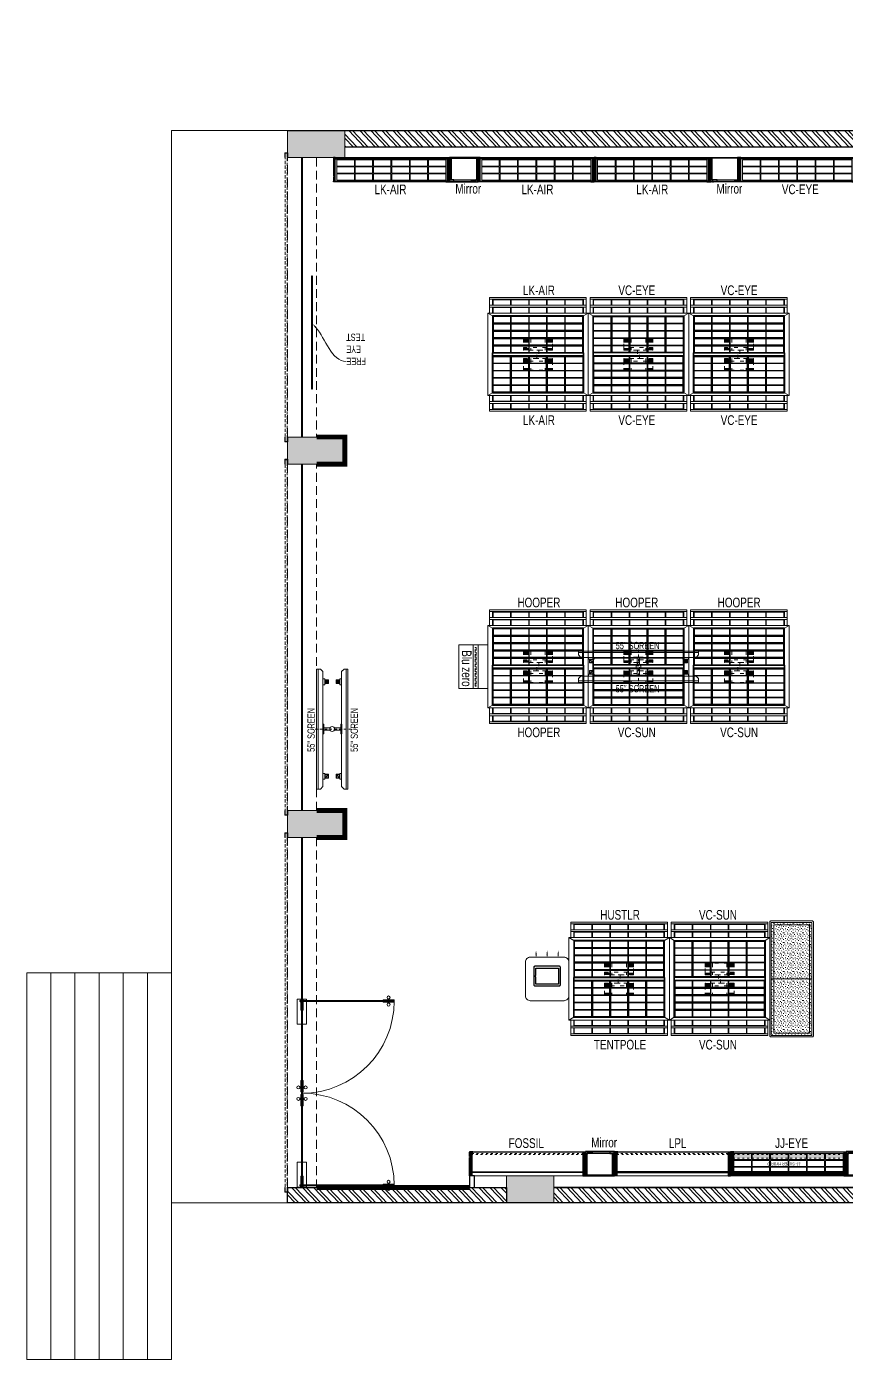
# Model space of a CAD drawing. Header units: feet. Extents: x 3182276 to 3200053, y -5471747 to -5457952.
# Drawn here: x 3182276 to 3190759, y -5471747 to -5457952 of the extents above; entities that cross this region are included whole.
import ezdxf
from ezdxf import colors
from ezdxf.entities.mleader import LeaderData, LeaderLine
from ezdxf.math import Vec2, Vec3

# ---------------------------------------------------------------- set-up
doc = ezdxf.new("R2010")
doc.units = ezdxf.units.FT
doc.header["$LTSCALE"] = 33
doc.header["$MEASUREMENT"] = 0
for name, pattern in [('a_p6_plan_L18$0$HIDDEN', [0.375, 0.25, -0.125]), ('ACAD_ISO03W100', [30, 12, -18]), ('D10_DASHED', [0.75, 0.5, -0.25]), ('DASHDOT2', [0.5, 0.25, -0.125, 0, -0.125]), ('HIDDEN2', [4.7625, 3.175, -1.5875]), ('HIDDENX2', [0.75, 0.5, -0.25])]:
    doc.linetypes.add(name, pattern=pattern)
for name, color, linetype, lineweight in [('A-Glazing', 4, 'Continuous', 20), ('A-shutter', 8, 'Continuous', 18), ('beam', 90, 'Continuous', 9), ('Column', 243, 'Continuous', 9), ('Glazing', 141, 'Continuous', 15), ('LENS-DIM', 252, 'Continuous', 5), ('LENS-FURNITURE', 13, 'Continuous', 9), ('LENS-HATCH', 251, 'Continuous', 5), ('LENS-PARTITION', 21, 'Continuous', 25), ('LENS-TEXT', 31, 'Continuous', 5), ('LENS_DIMENSION', 193, 'Continuous', 0), ('LENS_TEXT', 31, 'Continuous', 5), ('LK-EQPMT', 3, 'Continuous', 18), ('LK-FF&E FLOOR', 1, 'Continuous', 9), ('LK-FF&E WALL', 1, 'Continuous', 9), ('LK-IT', 3, 'Continuous', 18), ('LK-MIRROR', 133, 'Continuous', 13), ('LN-ELEVATION-1', 81, 'Continuous', 25), ('LN-ELEVATION-2', 103, 'Continuous', 20), ('LN-ELEVATION-3', 125, 'Continuous', 18), ('LN-ELEVATION-4', 145, 'Continuous', 13), ('LN-ELEVATION-5', 167, 'Continuous', 5), ('LN-HATCH', 251, 'Continuous', 0), ('PLANO-TXT', 252, 'Continuous', 5), ('rolling shutter', 1, 'Continuous', 5), ('Steps', 4, 'Continuous', 9)]:
    doc.layers.add(name, color=color, linetype=linetype, lineweight=lineweight)
doc.layers.add('A-WALL', color=1, linetype='Continuous')
doc.styles.add('LK TXT', font='GILC____.TTF', dxfattribs={"height": 100})
doc.styles.get("Standard").update_dxf_attribs({"font": 'GILC____.TTF'})
pattern_1 = [(133.11, (-3079692.22, 5460446.834), (-60.7760807, -56.89315), []), (133.11, (-3079690.93, 5460486.06), (-60.7760807, -56.89315), [])]
pattern_2 = [(45, (7858054.0837, 3504049.203), (-4.4901280605, 4.4901280605), [])]

# ---------------------------------------------------------------- blocks, each defined once
blk = doc.blocks.new('*U44')
at = {"layer": 'A-shutter', "color": 5, "ltscale": 10}
for points in [[(41039715, -1561539), (41039715, -1561544), (41039670, -1561544), (41039670, -1561564), (41039715, -1561564), (41039715, -1561569), (41039665, -1561569), (41039665, -1561539)], [(41043337, -1561539), (41043337, -1561544), (41043382, -1561544), (41043382, -1561564), (41043337, -1561564), (41043337, -1561569), (41043387, -1561569), (41043387, -1561539)]]:
    blk.add_lwpolyline(points, close=True, dxfattribs=at)
at = {"layer": 'A-shutter', "color": 5, "linetype": 'HIDDENX2', "ltscale": 2}
blk.add_lwpolyline([(41039670, -1561544), (41039670, -1561564), (41043382, -1561564), (41043382, -1561544)], close=True, dxfattribs=at)
blk = doc.blocks.new('*U45')
at = {"layer": 'A-shutter', "color": 5, "ltscale": 10}
for points in [[(41039752, -1561539), (41039752, -1561544), (41039707, -1561544), (41039707, -1561564), (41039752, -1561564), (41039752, -1561569), (41039702, -1561569), (41039702, -1561539)], [(41043337, -1561539), (41043337, -1561544), (41043382, -1561544), (41043382, -1561564), (41043337, -1561564), (41043337, -1561569), (41043387, -1561569), (41043387, -1561539)]]:
    blk.add_lwpolyline(points, close=True, dxfattribs=at)
at = {"layer": 'A-shutter', "color": 5, "linetype": 'HIDDENX2', "ltscale": 2}
blk.add_lwpolyline([(41039707, -1561544), (41039707, -1561564), (41043382, -1561564), (41043382, -1561544)], close=True, dxfattribs=at)
blk = doc.blocks.new('*U46')
at = {"layer": 'A-shutter', "color": 5, "ltscale": 10}
for points in [[(41039752, -1561539), (41039752, -1561544), (41039707, -1561544), (41039707, -1561564), (41039752, -1561564), (41039752, -1561569), (41039702, -1561569), (41039702, -1561539)], [(41042645, -1561539), (41042645, -1561544), (41042690, -1561544), (41042690, -1561564), (41042645, -1561564), (41042645, -1561569), (41042695, -1561569), (41042695, -1561539)]]:
    blk.add_lwpolyline(points, close=True, dxfattribs=at)
at = {"layer": 'A-shutter', "color": 5, "linetype": 'HIDDENX2', "ltscale": 2}
blk.add_lwpolyline([(41039707, -1561544), (41039707, -1561564), (41042690, -1561564), (41042690, -1561544)], close=True, dxfattribs=at)
blk = doc.blocks.new('A$C4f5c871c')
at = {"layer": 'Column'}
h = blk.add_hatch(color=8, dxfattribs=at)
h.dxf.hatch_style = 1
h.paths.add_polyline_path([(0, 845), (-630, 845), (-630, 565), (0, 565)])
h.paths.add_polyline_path([(-8255, 845), (-8885, 845), (-8885, 565), (-8255, 565)])
h.paths.add_polyline_path([(-12322, 845), (-12812, 845), (-12812, 565), (-12322, 565)])
h.paths.add_polyline_path([(-14485, 4627), (-15077, 4627), (-15077, 4347), (-14485, 4347)])
h.paths.add_polyline_path([(-8255, 4627), (-8885, 4627), (-8885, 4347), (-8255, 4347), (-8255, 4353)])
h.paths.add_polyline_path([(0, 4627), (-630, 4627), (-630, 4347), (0, 4347)])
h.paths.add_polyline_path([(0, 8562), (-460, 8562), (-460, 8212), (0, 8212)])
h.paths.add_polyline_path([(-3964, 8492), (-4444, 8492), (-4444, 8212), (-3964, 8212)])
h.paths.add_polyline_path([(-3964, 8562), (-4444, 8562), (-4444, 8492), (-3964, 8492)])
h.paths.add_polyline_path([(-8255, 8492), (-8885, 8492), (-8885, 8212), (-8255, 8212)])
h.paths.add_polyline_path([(-14485, 8492), (-15077, 8492), (-15077, 8212), (-14485, 8212)])
h.paths.add_polyline_path([(-14485, 11665), (-15077, 11665), (-15077, 11385), (-14485, 11385)])
h.paths.add_polyline_path([(-8255, 11679), (-8885, 11679), (-8885, 11665), (-8885, 11399), (-8255, 11399)])
at = {"layer": 'LN-HATCH'}
h = blk.add_hatch(dxfattribs=at)
h.set_pattern_fill('ANSI32', color=256, scale=222, angle=88.11)
h.set_pattern_definition(pattern_1)
h.paths.add_polyline_path([(-4274, 11316), (-4444, 11316), (-4444, 8562), (-4274, 8562)])
h.paths.add_polyline_path([(-8885, 11665), (-14485, 11665), (-14485, 11495), (-8885, 11495)])
h.paths.add_polyline_path([(-8715, 12570), (-160, 12570), (-160, 12740), (-8885, 12740), (-8885, 11679), (-8715, 11679)])
h.paths.add_polyline_path([(-6803, 11855), (-6953, 11855), (-6953, 11555), (-8255, 11555), (-8255, 11425), (-6803, 11425)])
h.paths.add_polyline_path([(-4274, 12570), (-4444, 12570), (-4444, 11316), (-4274, 11316)])
h.paths.add_polyline_path([(0, 12740), (-160, 12740), (-160, 12570), (0, 12570)])
h.paths.add_polyline_path([(0, 12570), (-160, 12570), (-160, 8562), (0, 8562)])
h.paths.add_polyline_path([(-460, 8452), (-3964, 8452), (-3964, 8292), (-460, 8292)])
h.paths.add_polyline_path([(0, 8212), (-160, 8212), (-160, 4627), (0, 4627)])
h.paths.add_polyline_path([(0, 4347), (-160, 4347), (-160, 845), (0, 845)])
h = blk.add_hatch(dxfattribs=at)
h.set_pattern_fill('ANSI32', color=256, scale=222, angle=88.11)
h.set_pattern_definition(pattern_1)
h.paths.add_polyline_path([(-630, 725), (-8255, 725), (-8255, 565), (-630, 565)])
h.paths.add_polyline_path([(-8885, 725), (-12322, 725), (-12322, 565), (-8885, 565)])
h.paths.add_polyline_path([(-15077, 725), (-15077, 565), (-12812, 565), (-12812, 725)])
at = {"layer": 'A-WALL'}
for p, q in [((-15077, 11665), (-8885, 11665)), ((-14485, 11495), (-8885, 11495)), ((-8885, 725), (-12322, 725)), ((-12322, 725), (-8885, 725)), ((-630, 565), (-15077, 565))]:
    blk.add_line(p, q, dxfattribs=at)
blk.add_lwpolyline([(-12812, 565), (-15077, 565), (-15077, 725), (-12812, 725)], close=True, dxfattribs=at)
at = {"layer": 'beam', "linetype": 'a_p6_plan_L18$0$HIDDEN', "lineweight": 5, "ltscale": 11}
for points in [[(-14777, 8492), (-15077, 8492), (-15077, 11385), (-14777, 11385)], [(-14777, 8212), (-15077, 8212), (-15077, 4627), (-14777, 4627)], [(-14777, 725), (-15077, 725), (-15077, 4347), (-14777, 4347)]]:
    blk.add_lwpolyline(points, close=True, dxfattribs=at)
at = {"layer": 'Column'}
for p, q in [((-14485, 11385), (-14485, 11495)), ((-14755, 11385), (-14485, 11385)), ((-14485, 8492), (-14797, 8492)), ((-14485, 8212), (-14485, 8492)), ((-14797, 8212), (-14485, 8212)), ((-14485, 4627), (-14797, 4627)), ((-14485, 4347), (-14485, 4627)), ((-14797, 4347), (-14485, 4347)), ((-12322, 845), (-12812, 845)), ((-12812, 845), (-12812, 725)), ((-12322, 725), (-12322, 845))]:
    blk.add_line(p, q, dxfattribs=at)
for points in [[(-14485, 11385), (-15077, 11385), (-15077, 11665), (-14485, 11665)], [(-14485, 8212), (-15077, 8212), (-15077, 8492), (-14485, 8492)], [(-14485, 4347), (-15077, 4347), (-15077, 4627), (-14485, 4627)], [(-12322, 565), (-12812, 565), (-12812, 845), (-12322, 845)]]:
    blk.add_lwpolyline(points, close=True, dxfattribs=at)
at = {"layer": 'Steps'}
for p, q in [((-16277, 2945), (-17777, 2945)), ((-15077, 565), (-16277, 565)), ((-16277, -1055), (-17777, -1055))]:
    blk.add_line(p, q, dxfattribs=at)
for points in [[(-15077, 11665), (-16277, 11665), (-16277, -1055)], [(-17777, 2945), (-17777, -1055)], [(-17527, 2945), (-17527, -1055)], [(-17277, 2945), (-17277, -1055)], [(-17027, 2945), (-17027, -1055)], [(-16777, 2945), (-16777, -1055)], [(-16527, 2945), (-16527, -1055)]]:
    blk.add_lwpolyline(points, dxfattribs=at)
at = {"layer": 'rolling shutter', "color": 2, "xscale": -1, "rotation": 270}
for name, p in [('*U46', (1546463, -41031260)), ('*U44', (1546463, -41038990))]:
    blk.add_blockref(name, p, dxfattribs=at)
at = {"layer": 'rolling shutter', "color": 2, "rotation": 270}
blk.add_blockref('*U45', (1546463, 41047964), dxfattribs=at)
blk = doc.blocks.new('Entrance Door')
at = {"layer": 'Glazing', "ltscale": 111}
blk.add_hatch(color=256, dxfattribs=at).paths.add_polyline_path([(18, -35), (18, -1235), (30, -1235), (30, -35)])
at = {"layer": 'Glazing'}
for p, q in [((30, -54), (18, -66)), ((1118, -31), (1118, -54)), ((1118, -89), (1118, -66)), ((1133, -31), (1133, -54)), ((1133, -89), (1133, -66))]:
    blk.add_line(p, q, dxfattribs=at)
at = {"layer": 'Glazing', "ltscale": 44}
for p, q in [((-5, -1156), (18, -1156)), ((-5, -1171), (18, -1171)), ((53, -1156), (30, -1156)), ((53, -1171), (30, -1171))]:
    blk.add_line(p, q, dxfattribs=at)
at = {"layer": 'Glazing'}
for points in [[(320, -120), (0, -120), (0, 0), (320, 0)], [(0, -54), (142, -54), (142, -47), (0, -47)], [(0, -66), (142, -66), (142, -74), (0, -74)], [(1181, -54), (1038, -54), (1038, -47), (1181, -47)], [(1181, -66), (1038, -66), (1038, -74), (1181, -74)]]:
    blk.add_lwpolyline(points, close=True, dxfattribs=at)
at = {"layer": 'Glazing', "ltscale": 222}
blk.add_lwpolyline([(-2, -66), (1199, -66), (1199, -54), (-2, -54)], close=True, dxfattribs=at)
at = {"layer": 'Glazing', "ltscale": 111}
blk.add_lwpolyline([(18, -35), (18, -1235), (30, -1235), (30, -35)], close=True, dxfattribs=at)
at = {"layer": 'Glazing', "ltscale": 44}
for points in [[(18, -1093), (18, -1235), (10, -1235), (10, -1093)], [(30, -1093), (30, -1235), (37, -1235), (37, -1093)]]:
    blk.add_lwpolyline(points, close=True, dxfattribs=at)
at = {"layer": 'Glazing'}
for centre, radius in [((1125, -14), 19), ((24, -59), 19.8), ((1125, -107), 19)]:
    blk.add_circle(centre, radius, dxfattribs=at)
at = {"layer": 'Glazing', "ltscale": 44}
for centre in [(-22, -1164), (70, -1164)]:
    blk.add_circle(centre, 19, dxfattribs=at)
at = {"layer": 'Glazing', "ltscale": 222}
blk.add_arc((24, -60), 1175, 270, 359.9996, dxfattribs=at)
blk = doc.blocks.new('MIRROR')
at = {"layer": 'LN-HATCH', "ltscale": 0.5}
h = blk.add_hatch(dxfattribs=at)
h.set_pattern_fill('ANSI31', color=256, scale=2)
h.set_pattern_definition([(45, (4060433.7416, 1708720.787), (-4.4901280605, 4.4901280605), [])])
h.paths.add_polyline_path([(213, 101), (231, 101), (231, -128), (213, -128)])
h.paths.add_polyline_path([(231, 95), (495, 95), (495, 101), (231, 101)])
h.paths.add_polyline_path([(513, 101), (495, 101), (495, -128), (513, -128)])
at = {"layer": 'Defpoints'}
blk.add_lwpolyline([(513, 101), (213, 101), (213, -149), (513, -149)], close=True, dxfattribs=at)
at = {"layer": 'LN-ELEVATION-1'}
for points in [[(213, 101), (231, 101), (231, -128), (213, -128)], [(231, 95), (495, 95), (495, 101), (231, 101)], [(513, 101), (495, 101), (495, -128), (513, -128)], [(260, -142), (260, -128), (215, -128), (215, -149), (224, -149), (224, -147), (216, -147), (216, -142)], [(443, -142), (443, -128), (488, -128), (488, -149), (479, -149), (479, -147), (486, -147), (486, -142)], [(505, -149), (505, -147), (509, -147), (509, -129), (488, -129), (488, -128), (511, -128), (511, -149)]]:
    blk.add_lwpolyline(points, close=True, dxfattribs=at)
at = {"layer": 'LN-ELEVATION-2'}
blk.add_lwpolyline([(260, -142), (443, -142), (443, -128), (260, -128)], close=True, dxfattribs=at)
at = {"layer": 'LN-ELEVATION-2', "color": 4, "lineweight": 0}
blk.add_lwpolyline([(216, -142), (486, -142), (486, -147), (216, -147)], close=True, dxfattribs=at)
at = {"layer": 'LN-ELEVATION-4', "ltscale": 0.5}
blk.add_line((479, -149), (224, -149), dxfattribs=at)
blk = doc.blocks.new('JJ SH 1200')
at = {"layer": 'LN-HATCH', "ltscale": 0.5}
h = blk.add_hatch(dxfattribs=at)
h.set_pattern_fill('ANSI31', color=256, scale=2)
h.set_pattern_definition([(45, (4097187.331, 1708800.267), (-4.4901280605, 4.4901280605), [])])
h.paths.add_polyline_path([(792, 220), (792, 30), (786, 30), (786, 20), (792, 20), (792, -24), (767, -24), (767, 220)])
h.paths.add_polyline_path([(-383, 180), (767, 180), (767, 186), (-383, 186)])
h.paths.add_polyline_path([(757, -24), (757, -30), (792, -30), (792, -24)])
h.paths.add_polyline_path([(-408, 220), (-408, 30), (-402, 30), (-402, 20), (-408, 20), (-408, -24), (-383, -24), (-383, 220)])
h.paths.add_polyline_path([(-373, -24), (-373, -30), (-408, -30), (-408, -24)])
at = {"layer": 'LN-ELEVATION-1', "ltscale": 0.5}
for points in [[(-408, 220), (-408, 30), (-402, 30), (-402, 20), (-408, 20), (-408, -24), (-383, -24), (-383, 220)], [(-383, 180), (767, 180), (767, 186), (-383, 186)], [(792, 220), (792, 30), (786, 30), (786, 20), (792, 20), (792, -24), (767, -24), (767, 220)], [(-373, -24), (-373, -30), (-408, -30), (-408, -24)], [(757, -24), (757, -30), (792, -30), (792, -24)]]:
    blk.add_lwpolyline(points, close=True, dxfattribs=at)
at = {"layer": 'LN-ELEVATION-3', "ltscale": 0.5}
for p, q in [((767, 220), (-383, 220)), ((757, -24), (-373, -24)), ((-373, -30), (757, -30))]:
    blk.add_line(p, q, dxfattribs=at)
at = {"layer": 'LN-ELEVATION-4', "linetype": 'ACAD_ISO03W100', "ltscale": 0.05}
blk.add_lwpolyline([(767, 0), (-383, 0), (-383, -12), (767, -12)], close=True, dxfattribs=at)
blk = doc.blocks.new('JJ SHD 1200')
at = {"layer": 'LN-ELEVATION-5'}
h = blk.add_hatch(color=177, dxfattribs=at)
h.dxf.hatch_style = 1
h.paths.add_polyline_path([(1182, 68), (32, 68), (32, 18), (1182, 18)])
at = {"layer": 'LN-HATCH', "ltscale": 0.5}
h = blk.add_hatch(dxfattribs=at)
h.set_pattern_fill('ANSI31', color=256, scale=2)
h.set_pattern_definition([(45, (4097602.2716, 1708830.267), (-4.4901280605, 4.4901280605), [])])
h.paths.add_polyline_path([(1207, 250), (1207, 60), (1201, 60), (1201, 50), (1207, 50), (1207, 6), (1182, 6), (1182, 250)])
h.paths.add_polyline_path([(32, 210), (1182, 210), (1182, 216), (32, 216)])
h.paths.add_polyline_path([(1172, 6), (1172, 0), (1207, 0), (1207, 6)])
h.paths.add_polyline_path([(7, 250), (7, 60), (13, 60), (13, 50), (7, 50), (7, 6), (32, 6), (32, 250)])
h.paths.add_polyline_path([(42, 6), (42, 0), (7, 0), (7, 6)])
at = {"layer": 'LN-ELEVATION-1', "ltscale": 0.5}
for points in [[(7, 250), (7, 60), (13, 60), (13, 50), (7, 50), (7, 6), (25, 6), (25, 250)], [(7, 250), (7, 60), (13, 60), (13, 50), (7, 50), (7, 6), (32, 6), (32, 250)], [(25, 238), (1189, 238), (1189, 244), (25, 244)], [(32, 210), (1182, 210), (1182, 216), (32, 216)], [(1207, 250), (1207, 60), (1201, 60), (1201, 50), (1207, 50), (1207, 6), (1182, 6), (1182, 250)], [(1207, 250), (1207, 60), (1201, 60), (1201, 50), (1207, 50), (1207, 6), (1189, 6), (1189, 250)], [(42, 6), (42, 0), (7, 0), (7, 6)], [(42, 6), (42, 0), (7, 0), (7, 6)], [(1172, 6), (1172, 0), (1207, 0), (1207, 6)], [(1172, 6), (1172, 0), (1207, 0), (1207, 6)]]:
    blk.add_lwpolyline(points, close=True, dxfattribs=at)
at = {"layer": 'LN-ELEVATION-3', "ltscale": 0.5}
for p, q in [((1189, 250), (25, 250)), ((1182, 250), (32, 250)), ((1172, 6), (42, 6)), ((1172, 6), (42, 6)), ((42, 0), (1172, 0)), ((42, 0), (1172, 0))]:
    blk.add_line(p, q, dxfattribs=at)
for points in [[(1172, 226), (42, 226), (42, 18), (1172, 18)], [(224, 226), (42, 226), (42, 162), (224, 162)], [(224, 154), (42, 154), (42, 90), (224, 90)], [(413, 226), (232, 226), (232, 162), (413, 162)], [(413, 154), (232, 154), (232, 90), (413, 90)], [(603, 226), (421, 226), (421, 162), (603, 162)], [(603, 154), (421, 154), (421, 90), (603, 90)], [(793, 226), (611, 226), (611, 162), (793, 162)], [(793, 154), (611, 154), (611, 90), (793, 90)], [(982, 226), (801, 226), (801, 162), (982, 162)], [(982, 154), (801, 154), (801, 90), (982, 90)], [(1172, 226), (990, 226), (990, 162), (1172, 162)], [(1172, 90), (990, 90), (990, 154), (1172, 154)], [(224, 82), (42, 82), (42, 18), (224, 18)], [(413, 82), (232, 82), (232, 18), (413, 18)], [(603, 82), (421, 82), (421, 18), (603, 18)], [(793, 82), (611, 82), (611, 18), (793, 18)], [(982, 82), (801, 82), (801, 18), (982, 18)], [(1172, 82), (990, 82), (990, 18), (1172, 18)]]:
    blk.add_lwpolyline(points, close=True, dxfattribs=at)
at = {"layer": 'LN-ELEVATION-4', "linetype": 'ACAD_ISO03W100', "ltscale": 0.05}
for points in [[(1182, 68), (32, 68), (32, 18), (1182, 18)], [(1182, 30), (32, 30), (32, 18), (1182, 18)]]:
    blk.add_lwpolyline(points, close=True, dxfattribs=at)
at = {"layer": 'LK-FF&E WALL', "ltscale": 0.5, "insert": (482, 142), "char_height": 30, "attachment_point": 1}
blk.add_mtext_dynamic_manual_height_columns('\\pt120;JJ- SUPER HYBRID', width=526.83, gutter_width=500, heights=[0], dxfattribs=at)
blk = doc.blocks.new('VC HD 1200')
at = {"layer": 'LN-HATCH', "ltscale": 0.5}
h = blk.add_hatch(dxfattribs=at)
h.set_pattern_fill('ANSI31', color=256, scale=2)
h.set_pattern_definition([(45, (3760859.753, 1795248.936), (-4.490128061, 4.490128061), [])])
h.paths.add_polyline_path([(-1200, 250), (-1200, 60), (-1194, 60), (-1194, 50), (-1200, 50), (-1200, 6), (-1182, 6), (-1182, 250)])
h = blk.add_hatch(dxfattribs=at)
h.set_pattern_fill('ANSI31', color=256, scale=2)
h.set_pattern_definition(pattern_2)
h.paths.add_polyline_path([(0, 250), (0, 60), (-6, 60), (-6, 50), (0, 50), (0, 6), (-18, 6), (-18, 250)])
h = blk.add_hatch(dxfattribs=at)
h.set_pattern_fill('ANSI31', color=256, scale=2)
h.set_pattern_definition([(45, (7858047.0837, 3504049.203), (-4.4901280605, 4.4901280605), [])])
h.paths.add_polyline_path([(-1165, 6), (-1165, 0), (-1200, 0), (-1200, 6)])
h = blk.add_hatch(dxfattribs=at)
h.set_pattern_fill('ANSI31', color=256, scale=2)
h.set_pattern_definition(pattern_2)
h.paths.add_polyline_path([(-28, 6), (-28, 0), (0, 0), (0, 6)])
at = {"layer": 'LN-ELEVATION-1', "ltscale": 0.5}
for points in [[(-1200, 250), (-1200, 60), (-1194, 60), (-1194, 50), (-1200, 50), (-1200, 6), (-1182, 6), (-1182, 250)], [(-18, 238), (-1182, 238), (-1182, 244), (-18, 244)], [(0, 250), (0, 60), (-6, 60), (-6, 50), (0, 50), (0, 6), (-18, 6), (-18, 250)], [(-1165, 6), (-1165, 0), (-1200, 0), (-1200, 6)], [(-35, 6), (-35, 0), (0, 0), (0, 6)]]:
    blk.add_lwpolyline(points, close=True, dxfattribs=at)
at = {"layer": 'LN-ELEVATION-3', "ltscale": 0.5}
for p, q in [((-1182, 250), (-18, 250)), ((-1165, 6), (-35, 6)), ((-35, 0), (-1165, 0))]:
    blk.add_line(p, q, dxfattribs=at)
for points in [[(-1165, 226), (-35, 226), (-35, 18), (-1165, 18)], [(-1165, 226), (-983, 226), (-983, 162), (-1165, 162)], [(-1165, 90), (-983, 90), (-983, 154), (-1165, 154)], [(-975, 226), (-794, 226), (-794, 162), (-975, 162)], [(-975, 154), (-794, 154), (-794, 90), (-975, 90)], [(-786, 226), (-604, 226), (-604, 162), (-786, 162)], [(-786, 154), (-604, 154), (-604, 90), (-786, 90)], [(-596, 226), (-414, 226), (-414, 162), (-596, 162)], [(-596, 154), (-414, 154), (-414, 90), (-596, 90)], [(-406, 226), (-225, 226), (-225, 162), (-406, 162)], [(-406, 154), (-225, 154), (-225, 90), (-406, 90)], [(-217, 226), (-35, 226), (-35, 162), (-217, 162)], [(-217, 154), (-35, 154), (-35, 90), (-217, 90)], [(-1165, 82), (-983, 82), (-983, 18), (-1165, 18)], [(-975, 82), (-794, 82), (-794, 18), (-975, 18)], [(-786, 82), (-604, 82), (-604, 18), (-786, 18)], [(-596, 82), (-414, 82), (-414, 18), (-596, 18)], [(-406, 82), (-225, 82), (-225, 18), (-406, 18)], [(-217, 82), (-35, 82), (-35, 18), (-217, 18)]]:
    blk.add_lwpolyline(points, close=True, dxfattribs=at)
blk = doc.blocks.new('ffgd')
at = {"layer": 'LN-ELEVATION-4', "linetype": 'ACAD_ISO03W100', "ltscale": 0.1}
blk.add_lwpolyline([(0, 47), (0, -41), (-20, -41), (-20, 47)], close=True, dxfattribs=at)
at = {"layer": 'LN-ELEVATION-5', "linetype": 'ACAD_ISO03W100', "ltscale": 0.1}
for p, q in [((-160, 166), (-160, 47)), ((-160, 166), (-160, 47)), ((-159, 166), (-159, 47)), ((-159, 166), (-159, 47)), ((-158, 166), (-158, 47)), ((-158, 166), (-158, 47)), ((-157, 166), (-157, 47)), ((-156, 166), (-156, 47)), ((-154, 166), (-154, 47)), ((-151, 166), (-151, 47)), ((-146, 166), (-146, 47)), ((-141, 166), (-141, 47)), ((-135, 166), (-135, 47)), ((-128, 166), (-128, 47)), ((-120, 166), (-120, 47)), ((-111, 166), (-111, 47)), ((-102, 166), (-102, 47)), ((-85, 166), (-85, 47)), ((65, 166), (65, 47)), ((82, 166), (82, 47)), ((91, 166), (91, 47)), ((100, 166), (100, 47)), ((108, 166), (108, 47)), ((115, 166), (115, 47)), ((121, 166), (121, 47)), ((126, 166), (126, 47)), ((131, 166), (131, 47)), ((134, 166), (134, 47)), ((136, 166), (136, 47)), ((137, 166), (137, 47)), ((138, 166), (138, 47)), ((138, 166), (138, 47)), ((139, 166), (139, 47)), ((139, 166), (139, 47)), ((140, 166), (140, 47)), ((140, 166), (140, 47)), ((-160, -41), (-160, -160)), ((-160, -41), (-160, -160)), ((-159, -41), (-159, -160)), ((-159, -41), (-159, -160)), ((-158, -41), (-158, -160)), ((-158, -41), (-158, -160)), ((-157, -41), (-157, -160)), ((-156, -41), (-156, -160)), ((-154, -41), (-154, -160)), ((-151, -41), (-151, -160)), ((-146, -41), (-146, -160)), ((-141, -41), (-141, -160)), ((-135, -41), (-135, -160)), ((-128, -41), (-128, -160)), ((-120, -41), (-120, -160)), ((-111, -41), (-111, -160)), ((-102, -41), (-102, -160)), ((-85, -41), (-85, -160)), ((65, -41), (65, -160)), ((82, -41), (82, -160)), ((91, -41), (91, -160)), ((100, -41), (100, -160)), ((108, -41), (108, -160)), ((115, -41), (115, -160)), ((121, -41), (121, -160)), ((126, -41), (126, -160)), ((131, -41), (131, -160)), ((134, -41), (134, -160)), ((136, -41), (136, -160)), ((137, -41), (137, -160)), ((138, -41), (138, -160)), ((138, -41), (138, -160)), ((139, -41), (139, -160)), ((139, -41), (139, -160)), ((140, -41), (140, -160)), ((140, -41), (140, -160))]:
    blk.add_line(p, q, dxfattribs=at)
for points in [[(140, 73), (140, 166), (-160, 166), (-160, 73)], [(140, -67), (140, -160), (-160, -160), (-160, -67)]]:
    blk.add_lwpolyline(points, dxfattribs=at)
for points in [[(140, 73), (140, 47), (-160, 47), (-160, 73)], [(140, -41), (140, -67), (-160, -67), (-160, -41)]]:
    blk.add_lwpolyline(points, close=True, dxfattribs=at)
blk = doc.blocks.new('EURO 1040 x 1175')
at = {"layer": 'LN-ELEVATION-1'}
for points in [[(-470, -327), (470, -327), (470, 468), (-470, 468)], [(-470, 85), (470, 85), (470, 468), (-470, 468)], [(-283, 85), (-277, 85), (-277, 468), (-283, 468)], [(-96, 85), (-90, 85), (-90, 468), (-96, 468)], [(90, 85), (96, 85), (96, 468), (90, 468)], [(277, 85), (283, 85), (283, 468), (277, 468)], [(-470, 387), (-283, 387), (-283, 393), (-470, 393)], [(-470, 311), (-283, 311), (-283, 317), (-470, 317)], [(-277, 387), (-96, 387), (-96, 393), (-277, 393)], [(-277, 311), (-96, 311), (-96, 317), (-277, 317)], [(-90, 387), (90, 387), (90, 393), (-90, 393)], [(-90, 311), (90, 311), (90, 317), (-90, 317)], [(96, 387), (277, 387), (277, 393), (96, 393)], [(96, 311), (277, 311), (277, 317), (96, 317)], [(283, 387), (470, 387), (470, 393), (283, 393)], [(283, 311), (470, 311), (470, 317), (283, 317)], [(-470, 236), (-283, 236), (-283, 242), (-470, 242)], [(-470, 160), (-283, 160), (-283, 166), (-470, 166)], [(-277, 236), (-96, 236), (-96, 242), (-277, 242)], [(-277, 160), (-96, 160), (-96, 166), (-277, 166)], [(-90, 236), (90, 236), (90, 242), (-90, 242)], [(-90, 160), (90, 160), (90, 166), (-90, 166)], [(96, 236), (277, 236), (277, 242), (96, 242)], [(96, 160), (277, 160), (277, 166), (96, 166)], [(283, 236), (470, 236), (470, 242), (283, 242)], [(283, 160), (470, 160), (470, 166), (283, 166)], [(-470, 85), (470, 85), (470, 55), (-470, 55)], [(-470, 55), (470, 55), (470, -327), (-470, -327)], [(-283, 55), (-277, 55), (-277, -327), (-283, -327)], [(-96, 55), (-90, 55), (-90, -327), (-96, -327)], [(90, 55), (96, 55), (96, -327), (90, -327)], [(277, 55), (283, 55), (283, -327), (277, -327)], [(-470, -20), (-283, -20), (-283, -26), (-470, -26)], [(-470, -96), (-283, -96), (-283, -102), (-470, -102)], [(-277, -20), (-96, -20), (-96, -26), (-277, -26)], [(-277, -96), (-96, -96), (-96, -102), (-277, -102)], [(-90, -20), (90, -20), (90, -26), (-90, -26)], [(-90, -96), (90, -96), (90, -102), (-90, -102)], [(96, -20), (277, -20), (277, -26), (96, -26)], [(96, -96), (277, -96), (277, -102), (96, -102)], [(283, -20), (470, -20), (470, -26), (283, -26)], [(283, -96), (470, -96), (470, -102), (283, -102)], [(-470, -171), (-283, -171), (-283, -177), (-470, -177)], [(-470, -246), (-283, -246), (-283, -252), (-470, -252)], [(-277, -171), (-96, -171), (-96, -177), (-277, -177)], [(-277, -246), (-96, -246), (-96, -252), (-277, -252)], [(-90, -171), (90, -171), (90, -177), (-90, -177)], [(-90, -246), (90, -246), (90, -252), (-90, -252)], [(96, -171), (277, -171), (277, -177), (96, -177)], [(96, -246), (277, -246), (277, -252), (96, -252)], [(283, -171), (470, -171), (470, -177), (283, -177)], [(283, -246), (470, -246), (470, -252), (283, -252)]]:
    blk.add_lwpolyline(points, close=True, dxfattribs=at)
for points in [[(-283, 462), (-464, 462), (-464, 317)], [(-96, 462), (-277, 462)], [(90, 462), (-90, 462)], [(277, 462), (96, 462)], [(464, 317), (464, 462), (283, 462)], [(-464, 311), (-464, 242)], [(464, 242), (464, 311)], [(-464, 236), (-464, 166)], [(-464, 160), (-464, 91), (-283, 91)], [(283, 91), (464, 91), (464, 160)], [(464, 166), (464, 236)], [(-464, -20), (-464, 49), (-283, 49)], [(-277, 91), (-96, 91)], [(-277, 49), (-96, 49)], [(-90, 91), (90, 91)], [(-90, 49), (90, 49)], [(96, 91), (277, 91)], [(96, 49), (277, 49)], [(283, 49), (464, 49), (464, -20)], [(-464, -96), (-464, -26)], [(-464, -171), (-464, -102)], [(464, -26), (464, -96)], [(464, -102), (464, -171)], [(-283, -321), (-464, -321), (-464, -177)], [(464, -177), (464, -321), (283, -321)], [(-96, -321), (-277, -321)], [(90, -321), (-90, -321)], [(277, -321), (96, -321)]]:
    blk.add_lwpolyline(points, dxfattribs=at)
at = {"layer": 'LN-ELEVATION-2'}
blk.add_lwpolyline([(-520, -357), (520, -357), (520, 498), (-520, 498)], close=True, dxfattribs=at)
for points in [[(-470, 468), (-520, 498)], [(470, 468), (520, 498)], [(-470, -327), (-520, -357)], [(470, -327), (520, -357)]]:
    blk.add_lwpolyline(points, dxfattribs=at)
at = {"layer": 'LN-ELEVATION-3'}
for points in [[(-500, 560), (500, 560), (500, 578), (-500, 578)], [(-500, 498), (-470, 498), (-470, 560), (-500, 560)], [(470, 498), (500, 498), (500, 560), (470, 560)], [(-500, -357), (-470, -357), (-470, -419), (-500, -419)], [(470, -357), (500, -357), (500, -419), (470, -419)], [(-500, -419), (500, -419), (500, -437), (-500, -437)]]:
    blk.add_lwpolyline(points, close=True, dxfattribs=at)
at = {"layer": 'LN-ELEVATION-4'}
for points in [[(-500, 640), (500, 640), (500, 658), (-500, 658)], [(-500, 578), (-470, 578), (-470, 640), (-500, 640)], [(-470, 498), (-464, 498), (-464, 560), (-470, 560)], [(-464, 554), (-283, 554), (-283, 560), (-464, 560)], [(-283, 498), (-277, 498), (-277, 560), (-283, 560)], [(-277, 554), (-96, 554), (-96, 560), (-277, 560)], [(-96, 498), (-90, 498), (-90, 560), (-96, 560)], [(-90, 554), (90, 554), (90, 560), (-90, 560)], [(90, 498), (96, 498), (96, 560), (90, 560)], [(96, 554), (277, 554), (277, 560), (96, 560)], [(277, 498), (283, 498), (283, 560), (277, 560)], [(283, 554), (464, 554), (464, 560), (283, 560)], [(464, 498), (470, 498), (470, 560), (464, 560)], [(470, 578), (500, 578), (500, 640), (470, 640)], [(-470, -357), (-464, -357), (-464, -419), (-470, -419)], [(-464, -413), (-283, -413), (-283, -419), (-464, -419)], [(-283, -357), (-277, -357), (-277, -419), (-283, -419)], [(-277, -413), (-96, -413), (-96, -419), (-277, -419)], [(-96, -357), (-90, -357), (-90, -419), (-96, -419)], [(-90, -413), (90, -413), (90, -419), (-90, -419)], [(90, -357), (96, -357), (96, -419), (90, -419)], [(96, -413), (277, -413), (277, -419), (96, -419)], [(277, -357), (283, -357), (283, -419), (277, -419)], [(283, -413), (464, -413), (464, -419), (283, -419)], [(464, -357), (470, -357), (470, -419), (464, -419)], [(-500, -437), (-470, -437), (-470, -499), (-500, -499)], [(-500, -499), (500, -499), (500, -517), (-500, -517)], [(470, -437), (500, -437), (500, -499), (470, -499)]]:
    blk.add_lwpolyline(points, close=True, dxfattribs=at)
at = {"layer": 'LN-ELEVATION-5'}
for points in [[(-470, 578), (-464, 578), (-464, 640), (-470, 640)], [(-464, 634), (-283, 634), (-283, 640), (-464, 640)], [(-283, 578), (-277, 578), (-277, 640), (-283, 640)], [(-277, 634), (-96, 634), (-96, 640), (-277, 640)], [(-96, 578), (-90, 578), (-90, 640), (-96, 640)], [(-90, 634), (90, 634), (90, 640), (-90, 640)], [(90, 578), (96, 578), (96, 640), (90, 640)], [(96, 634), (277, 634), (277, 640), (96, 640)], [(277, 578), (283, 578), (283, 640), (277, 640)], [(283, 634), (464, 634), (464, 640), (283, 640)], [(464, 578), (470, 578), (470, 640), (464, 640)], [(-470, -437), (-464, -437), (-464, -499), (-470, -499)], [(-464, -493), (-283, -493), (-283, -499), (-464, -499)], [(-283, -437), (-277, -437), (-277, -499), (-283, -499)], [(-277, -493), (-96, -493), (-96, -499), (-277, -499)], [(-96, -437), (-90, -437), (-90, -499), (-96, -499)], [(-90, -493), (90, -493), (90, -499), (-90, -499)], [(90, -437), (96, -437), (96, -499), (90, -499)], [(96, -493), (277, -493), (277, -499), (96, -499)], [(277, -437), (283, -437), (283, -499), (277, -499)], [(283, -493), (464, -493), (464, -499), (283, -499)], [(464, -437), (470, -437), (470, -499), (464, -499)]]:
    blk.add_lwpolyline(points, close=True, dxfattribs=at)
at = {"layer": 'LENS-DIM'}
blk.add_blockref('ffgd', (10, 67), dxfattribs=at)
blk = doc.blocks.new('GREETR 450x450')
at = {"layer": 'LN-ELEVATION-1', "linetype": 'ByBlock', "lineweight": -2}
for p, q in [((481, 340), (461, 340)), ((481, 225), (461, 225)), ((481, 110), (461, 110))]:
    blk.add_line(p, q, dxfattribs=at)
at = {"layer": 'LN-ELEVATION-1'}
for points in [[(356, 98), (356, 352, 0.414214), (346, 362), (164, 362, 0.414214), (154, 352), (154, 98, 0.414214), (164, 88), (346, 88, 0.414214)], [(264, 343), (336, 343), (336, 108), (172, 108), (172, 343), (245, 343, 0.327538), (247, 344, -0.733799), (262, 344, 0.327538)]]:
    blk.add_lwpolyline(points, format="xyb", close=True, dxfattribs=at)
at = {"layer": 'LN-ELEVATION-1', "linetype": 'ByBlock', "lineweight": -2}
for points in [[(481, 346), (481, 333), (521, 340)], [(481, 232), (481, 218), (521, 225)], [(481, 117), (481, 104), (521, 110)]]:
    blk.add_solid(points, dxfattribs=at)
at = {"layer": 'LN-ELEVATION-2'}
blk.add_lwpolyline([(50, 0), (400, 0, 0.414214), (450, 50), (450, 400, 0.414214), (400, 450), (50, 450, 0.414214), (0, 400), (0, 50, 0.414214)], format="xyb", close=True, dxfattribs=at)
blk = doc.blocks.new('BLUE ZERO')
at = {"layer": 'LENS-FURNITURE', "ltscale": 0.5}
for points in [[(86207, 120883), (86207, 120433), (85907, 120433), (85907, 120883)], [(86107, 120883), (86107, 120433), (86057, 120433), (86057, 120883)]]:
    blk.add_lwpolyline(points, close=True, dxfattribs=at)
at = {"layer": 'LENS-FURNITURE', "linetype": 'D10_DASHED', "ltscale": 2}
blk.add_lwpolyline([(86086, 120858), (86086, 120458), (86078, 120458), (86078, 120858)], close=True, dxfattribs=at)
blk = doc.blocks.new('2 seater bench')
at = {"layer": 'LENS-HATCH', "lineweight": 0}
h = blk.add_hatch(dxfattribs=at)
h.set_pattern_fill('STIP1', color=177, scale=100, angle=270, pattern_type=2)
h.set_pattern_definition([(270, (6617251.08, -170421.61), (100, -2e-13), [0, -100]), (270, (6617235.08, -170433.61), (100, -2e-13), [0, -100]), (270, (6617211.08, -170428.61), (100, -2e-13), [0, -100]), (270, (6617188.08, -170463.61), (100, -2e-13), [0, -100]), (270, (6617224.08, -170460.61), (100, -2e-13), [0, -100]), (270, (6617248.08, -170487.61), (100, -2e-13), [0, -100]), (270, (6617255.08, -170452.61), (100, -2e-13), [0, -100]), (270, (6617214.08, -170494.61), (100, -2e-13), [0, -100]), (270, (6617182.08, -170489.61), (100, -2e-13), [0, -100]), (270, (6617167.08, -170415.61), (100, -2e-13), [0, -100]), (270, (6617187.08, -170433.61), (100, -2e-13), [0, -100]), (270, (6617168.08, -170447.61), (100, -2e-13), [0, -100]), (270, (6617232.08, -170508.61), (100, -2e-13), [0, -100]), (270, (6617207.08, -170476.61), (100, -2e-13), [0, -100]), (270, (6617240.08, -170468.61), (100, -2e-13), [0, -100]), (270, (6617231.08, -170485.61), (100, -2e-13), [0, -100]), (270, (6617204.08, -170449.61), (100, -2e-13), [0, -100]), (270, (6617258.08, -170477.61), (100, -2e-13), [0, -100]), (270, (6617199.08, -170508.61), (100, -2e-13), [0, -100]), (270, (6617169.08, -170505.61), (100, -2e-13), [0, -100])])
h.paths.add_polyline_path([(585, 210), (0, 210), (0, -210), (585, -210)])
h.paths.add_polyline_path([(0, 245), (0, -210)])
h.paths.add_polyline_path([(-585, 210), (0, 210), (0, -210), (-585, -210)])
at = {"layer": 'LN-ELEVATION-2', "ltscale": 0.5}
for points in [[(-585, 210), (0, 210), (0, -210), (-585, -210)], [(585, 210), (0, 210), (0, -210), (585, -210)]]:
    blk.add_lwpolyline(points, close=True, dxfattribs=at)
at = {"layer": 'LN-ELEVATION-5', "ltscale": 0.5}
blk.add_lwpolyline([(590, 225), (-590, 225, 0.414214), (-600, 215), (-600, -215, 0.414214), (-590, -225), (590, -225, 0.414214), (600, -215), (600, 215, 0.414214)], format="xyb", close=True, dxfattribs=at)
blk.add_lwpolyline([(585, 210), (-585, 210), (-585, -210), (585, -210)], close=True, dxfattribs=at)
at = {"layer": 'LN-ELEVATION-5', "linetype": 'HIDDEN2', "ltscale": 11}
blk.add_lwpolyline([(-560, 185), (560, 185), (560, -185), (-560, -185)], close=True, dxfattribs=at)
blk = doc.blocks.new('55INCH')
at = {"layer": 'LK-EQPMT', "ltscale": 12}
for p, q in [((2111559, 1135690), (2111583, 1135690)), ((2111583, 1135690), (2111608, 1135666)), ((2111608, 1134474), (2111608, 1135666)), ((2111608, 1135588), (2111627, 1135588)), ((2111627, 1135529), (2111608, 1135529)), ((2111627, 1135588), (2111627, 1135529)), ((2111627, 1134611), (2111608, 1134611)), ((2111608, 1134552), (2111627, 1134552)), ((2111627, 1134611), (2111627, 1134552)), ((2111559, 1134449), (2111583, 1134449)), ((2111583, 1134449), (2111608, 1134474))]:
    blk.add_line(p, q, dxfattribs=at)
at = {"layer": 'LK-EQPMT'}
for p, q in [((2111662, 1135543), (2111631, 1135574)), ((2111662, 1135574), (2111631, 1135543)), ((2111662, 1134597), (2111631, 1134566))]:
    blk.add_line(p, q, dxfattribs=at)
at = {"layer": 'LK-EQPMT', "ltscale": 12}
blk.add_lwpolyline([(2111543, 1135690), (2111559, 1135690), (2111559, 1134449), (2111543, 1134449)], close=True, dxfattribs=at)
at = {"layer": 'LK-EQPMT'}
for points in [[(2111627, 1135578), (2111627, 1135540), (2111665, 1135540), (2111665, 1135578)], [(2111631, 1135574), (2111631, 1135543), (2111662, 1135543), (2111662, 1135574)], [(2111627, 1134563), (2111627, 1134601), (2111665, 1134601), (2111665, 1134563)], [(2111631, 1134566), (2111631, 1134597), (2111662, 1134597), (2111662, 1134566)]]:
    blk.add_lwpolyline(points, close=True, dxfattribs=at)

msp = doc.modelspace()

# ---------------------------------------------------------------- linework, layer by layer
msp.add_lwpolyline([(3185222, -5460534), (3185222, -5461702), (3185234, -5461702), (3185234, -5460534)], close=True)
at = {"layer": 'A-Glazing'}
for points in [[(3185132, -5462200), (3185132, -5459307), (3185120, -5459307), (3185120, -5462200)], [(3185132, -5462480), (3185132, -5466065), (3185120, -5466065), (3185120, -5462480)], [(3185132, -5469967), (3185132, -5466345), (3185120, -5466345), (3185120, -5469967)]]:
    msp.add_lwpolyline(points, close=True, dxfattribs=at)
at = {"layer": 'LENS-PARTITION'}
msp.add_lwpolyline([(3186859, -5469967), (3186909, -5469967), (3186909, -5469847), (3186859, -5469847)], close=True, dxfattribs=at)
at = {"layer": 'LK-IT', "color": 1, "linetype": 'DASHDOT2', "ltscale": 3}
for p, q in [((3188607, -5464821), (3188607, -5464332)), ((3185683, -5465222), (3185194, -5465222))]:
    msp.add_line(p, q, dxfattribs=at)
at = {"layer": 'LK-IT'}
for points in [[(3188657, -5464479), (3188557, -5464479), (3188557, -5464489), (3188657, -5464489)], [(3188657, -5464674), (3188557, -5464674), (3188557, -5464664), (3188657, -5464664)], [(3185341, -5465172), (3185341, -5465272), (3185351, -5465272), (3185351, -5465172)], [(3185536, -5465172), (3185536, -5465272), (3185526, -5465272), (3185526, -5465172)]]:
    msp.add_lwpolyline(points, close=True, dxfattribs=at)
for points in [[(3188619, -5464555), (3188619, -5464489), (3188594, -5464489), (3188594, -5464555, -0.267949), (3188619, -5464555, 1)], [(3188619, -5464598), (3188619, -5464664), (3188594, -5464664), (3188594, -5464598, 0.267949), (3188619, -5464598, -1)], [(3185417, -5465210), (3185351, -5465210), (3185351, -5465235), (3185417, -5465235, -0.267949), (3185417, -5465210, 1)], [(3185460, -5465210), (3185526, -5465210), (3185526, -5465235), (3185460, -5465235, 0.267949), (3185460, -5465210, -1)]]:
    msp.add_lwpolyline(points, format="xyb", dxfattribs=at)
at = {"layer": 'LK-IT', "color": 1}
for centre in [(3188607, -5464577), (3185438, -5465222)]:
    msp.add_circle(centre, 25, dxfattribs=at)
at = {"layer": 'LK-MIRROR', "linetype": 'ACAD_ISO03W100', "ltscale": 0.05, "const_width": 50}
for points in [[(3185276, -5462480), (3185568, -5462480), (3185568, -5462200), (3185276, -5462200)], [(3185276, -5466065), (3185568, -5466065), (3185568, -5466345), (3185276, -5466345)], [(3186859, -5469967), (3185276, -5469967)]]:
    msp.add_lwpolyline(points, dxfattribs=at)

# ---------------------------------------------------------------- block references
at = {"layer": 'A-Glazing', "yscale": 0.8123234508789201, "zscale": 0.8123234508789201}
for p, xscale, rotation in [((3185076, -5468018), -0.8123234508789201, 89.99998890870324), ((3185076, -5469965), 0.8123234508789201, 90.00001109129676)]:
    msp.add_blockref('Entrance Door', p, dxfattribs=dict(at, xscale=xscale, rotation=rotation))
at = {"layer": 'LENS_DIMENSION'}
msp.add_blockref('A$C4f5c871c', (3200053, -5470692), dxfattribs=at)
at = {"layer": 'LK-FF&E FLOOR'}
for name, p in [('EURO 1040 x 1175', (3187567, -5461414)), ('EURO 1040 x 1175', (3189647, -5461414)), ('EURO 1040 x 1175', (3187567, -5464647)), ('EURO 1040 x 1175', (3189647, -5464647)), ('BLUE ZERO', (3100840, -5585235)), ('EURO 1040 x 1175', (3188407, -5467879))]:
    msp.add_blockref(name, p, dxfattribs=at)
at = {"layer": 'LK-FF&E FLOOR', "xscale": -1}
for p in [(3188607, -5461414), (3188607, -5464647), (3189447, -5467879)]:
    msp.add_blockref('EURO 1040 x 1175', p, dxfattribs=at)
at = {"layer": 'LK-FF&E FLOOR'}
for name, p, rotation in [('2 seater bench', (3190192, -5467809), 90), ('GREETR 450x450', (3187887, -5468034), 89.99999999999999)]:
    msp.add_blockref(name, p, dxfattribs=dict(at, rotation=rotation))
at = {"layer": 'LK-FF&E WALL', "xscale": -1}
for name, p in [('VC HD 1200', (3185450, -5459557)), ('VC HD 1200', (3188150, -5459557)), ('MIRROR', (3189863, -5459408))]:
    msp.add_blockref(name, p, dxfattribs=at)
at = {"layer": 'LK-FF&E WALL'}
for name, p in [('MIRROR', (3186437, -5459408)), ('VC HD 1200', (3188150, -5459557)), ('VC HD 1200', (3190850, -5459557))]:
    msp.add_blockref(name, p, dxfattribs=at)
at = {"layer": 'LK-FF&E WALL', "xscale": -1, "rotation": 180}
msp.add_blockref('JJ SH 1200', (3187266, -5469627), dxfattribs=at)
at = {"layer": 'LK-FF&E WALL', "rotation": 180}
for name, p in [('MIRROR', (3188571, -5469745)), ('JJ SH 1200', (3189151, -5469627)), ('JJ SHD 1200', (3190766, -5469597)), ('MIRROR', (3191271, -5469745))]:
    msp.add_blockref(name, p, dxfattribs=at)
at = {"layer": 'LK-IT', "rotation": 270}
msp.add_blockref('55INCH', (2053537, -3352872), dxfattribs=at)
at = {"layer": 'LK-IT'}
msp.add_blockref('55INCH', (1073733, -6600292), dxfattribs=at)
at = {"layer": 'LK-IT', "xscale": -1}
msp.add_blockref('55INCH', (5297143, -6600292), dxfattribs=at)
at = {"layer": 'LK-IT', "xscale": -1, "rotation": 270}
msp.add_blockref('55INCH', (2053537, -7576282), dxfattribs=at)

# ---------------------------------------------------------------- texts
at = {"layer": 'LENS-TEXT', "color": 0, "linetype": 'Continuous', "ltscale": 3, "char_height": 75, "width": 783.96, "attachment_point": 5, "style": 'LK TXT'}
for insert in [(3188598, -5464358), (3188598, -5464805)]:
    msp.add_mtext('\\pt225;55" SCREEN', dxfattribs=dict(at, insert=insert))
at = {"layer": 'LENS-TEXT', "color": 0, "linetype": 'Continuous', "ltscale": 3, "char_height": 75, "width": 783.96, "attachment_point": 5, "rotation": 90, "style": 'LK TXT'}
for insert in [(3185220, -5465231), (3185667, -5465231)]:
    msp.add_mtext('\\pt225;55" SCREEN', dxfattribs=dict(at, insert=insert))
at = {"layer": 'LENS_TEXT', "linetype": 'Continuous', "ltscale": 3, "char_height": 100, "width": 324.47, "attachment_point": 5, "style": 'LK TXT'}
for insert in [(3186846, -5459630), (3189548, -5459630), (3188252, -5469503)]:
    msp.add_mtext('{\\C7;Mirror}', dxfattribs=dict(at, insert=insert))
at = {"layer": 'PLANO-TXT', "linetype": 'Continuous', "ltscale": 3, "char_height": 100, "width": 244.68, "attachment_point": 5, "style": 'LK TXT'}
for s, insert in [('LK-AIR', (3186041, -5459636)), ('LK-AIR', (3187562, -5459636)), ('LK-AIR', (3188750, -5459636)), ('VC-EYE', (3190282, -5459636)), ('LK-AIR', (3187577, -5460681)), ('VC-EYE', (3188590, -5460681)), ('VC-EYE', (3189649, -5460681)), ('LK-AIR', (3187577, -5462025)), ('VC-EYE', (3188590, -5462025)), ('VC-EYE', (3189649, -5462025)), ('HOOPER', (3187577, -5463913)), ('HOOPER', (3188590, -5463913)), ('HOOPER', (3189649, -5463913)), ('HOOPER', (3187577, -5465257)), ('VC-SUN', (3188590, -5465257)), ('VC-SUN', (3189649, -5465257)), ('HUSTLR', (3188417, -5467146)), ('VC-SUN', (3189430, -5467146)), ('TENTPOLE', (3188417, -5468490)), ('VC-SUN', (3189430, -5468490)), ('FOSSIL', (3187446, -5469509)), ('LPL', (3189013, -5469509)), ('JJ-EYE', (3190192, -5469509))]:
    msp.add_mtext(s, dxfattribs=dict(at, insert=insert))
at = {"layer": 'PLANO-TXT', "linetype": 'Continuous', "ltscale": 3, "insert": (3186829, -5464595), "char_height": 100, "width": 510.55, "attachment_point": 5, "rotation": 270, "style": 'LK TXT'}
msp.add_mtext('\\pt800;Blu zero', dxfattribs=at)

# ---------------------------------------------------------------- leaders
at = {"layer": 'LENS_TEXT', "color": 1, "linetype": 'Continuous', "ltscale": 3}
ml = msp.add_multileader_mtext('Standard', dxfattribs=at)
ml.set_content('{\\C256;FREE EYE TEST}', color=1)
ml.set_leader_properties(color=256, linetype='ByLayer', lineweight=-1)
ml.build(insert=Vec2(0, 0))
ml.multileader.update_dxf_attribs({"leader_type": 2, "dogleg_length": 0.36, "arrow_head_size": 50})
ctx = ml.context
ctx.base_point, ctx.char_height, ctx.arrow_head_size, ctx.landing_gap_size, ctx.plane_origin, ctx.plane_x_axis, ctx.plane_y_axis = Vec3(3185882, -5461416), 75, 50, 0.09, Vec3(3186330, -5462779), Vec3(-1, 0), Vec3(0, -1)
ctx.text_align_type = 2
notes = []
notes.append((ctx, [(1, (1, 1, 0), (3185583, -5461416), (1, 0), 0.36, [(1, [(3185234, -5461027)], 0, [])])]))
ctx.mtext.insert, ctx.mtext.text_direction, ctx.mtext.rotation, ctx.mtext.width, ctx.mtext.alignment, ctx.mtext.flow_direction = Vec3(3185583, -5461454), Vec3(-1, 0), 3.141593, 354.24, 3, 5
for ctx, leaders in notes:
    for number, flags, end, landing, length, lines in leaders:
        leader = LeaderData()
        leader.index, (leader.has_last_leader_line, leader.has_dogleg_vector, leader.attachment_direction) = number, flags
        leader.last_leader_point, leader.dogleg_vector, leader.dogleg_length = Vec3(end), Vec3(landing), length
        for number, points, colour, breaks in lines:
            line = LeaderLine()
            line.index, line.vertices, line.color, line.breaks = number, Vec3.list(points), colors.encode_raw_color(colour), breaks
            leader.lines.append(line)
        ctx.leaders.append(leader)

doc.saveas('drawing.dxf')
